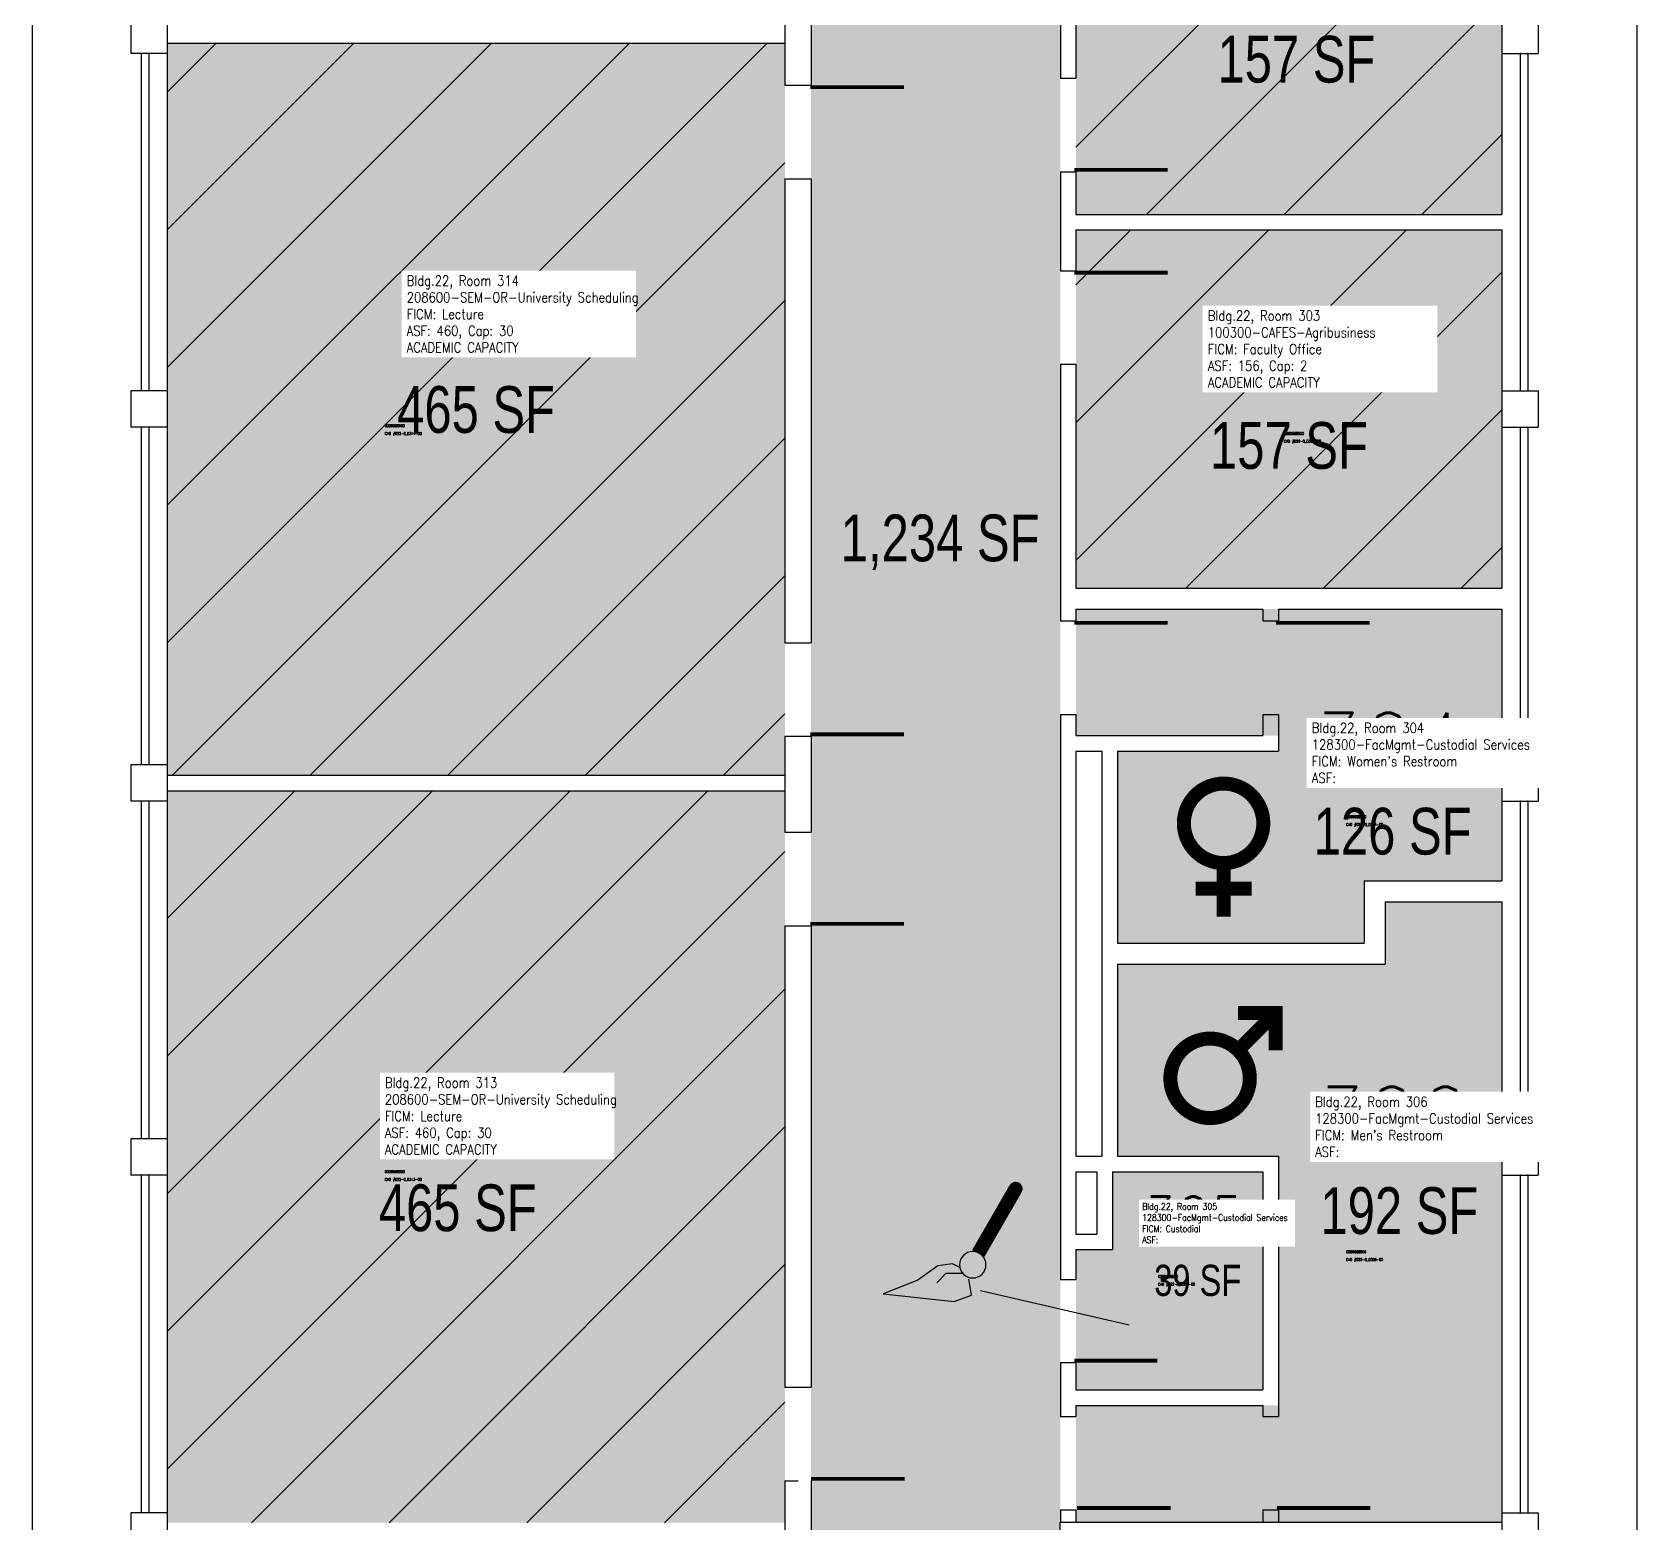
# Model space of a CAD drawing. Header units: inches. Extents: x 0 to 798, y -75 to 2404.
# Drawn here: x 78 to 696, y 587 to 1161 of the extents above; entities that cross this region are included whole.
import ezdxf
from ezdxf.enums import TextEntityAlignment as Align

# ---------------------------------------------------------------- set-up
doc = ezdxf.new("R2010")
doc.units = ezdxf.units.IN
doc.header["$LTSCALE"] = 100
doc.header["$MEASUREMENT"] = 0
doc.layers.get('0').update_dxf_attribs({"linetype": 'CONTINUOUS'})
for name, color, linetype in [('A-COLS', 5, 'CONTINUOUS'), ('A-DOOR', 2, 'CONTINUOUS'), ('A-GLAZ', 1, 'CONTINUOUS'), ('A-GLAZ-SILL', 2, 'CONTINUOUS'), ('A-IDEN-CNUM', 7, 'CONTINUOUS'), ('A-IDEN-ICON', 4, 'CONTINUOUS'), ('A-IDEN-RNUM', 7, 'CONTINUOUS'), ('A-IDEN-SNUM', 4, 'CONTINUOUS'), ('A-IDEN-VNUM', 4, 'CONTINUOUS'), ('A-ROOF', 2, 'CONTINUOUS'), ('A-WALL', 5, 'CONTINUOUS'), ('AREA-TEXT', 3, 'CONTINUOUS'), ('Rooms-Capacity', 4, 'CONTINUOUS'), ('Rooms-Category-Color', 7, 'CONTINUOUS'), ('Rooms-College-Color', 7, 'CONTINUOUS'), ('Rooms-Department-Color', 7, 'CONTINUOUS'), ('Rooms-Division-Color', 7, 'CONTINUOUS'), ('Rooms-Information', 7, 'CONTINUOUS')]:
    doc.layers.add(name, color=color, linetype=linetype)
doc.styles.add('AREA', font='arial.ttf', dxfattribs={"width": 0.75, "height": 24})
doc.styles.add('ROOMSNUMBER', font='TXT.SHX', dxfattribs={"height": 0.03})
doc.styles.add('ROOMVNUMBER', font='simplex.shx', dxfattribs={"width": 0.85})

# ---------------------------------------------------------------- blocks, each defined once
blk = doc.blocks.new('COLUMN')
at = {"layer": 'A-COLS'}
for p, q in [((-10, 7), (4, 7)), ((-10, 7), (-10, -7)), ((4, 7), (4, -7)), ((-10, -7), (4, -7))]:
    blk.add_line(p, q, dxfattribs=at)
blk = doc.blocks.new('CPWOMEN')
at = {"const_width": 0.015}
blk.add_lwpolyline([(-0.0375, 0, 1), (0.0475, 0, 1)], format="xyb", close=True, dxfattribs=at)
for points in [[(0.005, -0.04), (0.005, -0.1)], [(-0.025, -0.07), (0.035, -0.07)]]:
    blk.add_lwpolyline(points, dxfattribs=at)
blk = doc.blocks.new('CPMEN')
at = {"const_width": 0.015}
for points in [[(0.055, 0.01), (0.055, 0.05), (0.015, 0.05)], [(0.0151, 0.0101), (0.055, 0.05)]]:
    blk.add_lwpolyline(points, dxfattribs=at)
blk.add_lwpolyline([(-0.0575, -0.02, 1), (0.0275, -0.02, 1)], format="xyb", close=True, dxfattribs=at)
blk = doc.blocks.new('CPCUST')
for p, q in [((0.0297, -0.0341), (0.0376, -0.0302)), ((0.0376, -0.0302), (0.0533, -0.0324)), ((0.0533, -0.0324), (0.0745, -0.0479)), ((0.0171, -0.0639), (0.02, -0.0466)), ((0.0262, -0.0408), (0.0446, -0.0406)), ((0.0446, -0.0406), (0.0543, -0.0505)), ((0.0745, -0.0479), (0.1117, -0.0625)), ((0.0358, -0.0705), (0.0171, -0.0639)), ((0.1117, -0.0625), (0.0358, -0.0705))]:
    blk.add_line(p, q)
at = {"const_width": 0.015}
blk.add_lwpolyline([(-0.03, 0.05), (0.01, -0.0193)], dxfattribs=at)
at = {"const_width": 0.0075}
blk.add_lwpolyline([(-0.0332, 0.0481, 1), (-0.0268, 0.0519, 1)], format="xyb", close=True, dxfattribs=at)
blk.add_circle((0.0158, -0.0313), 0.0141)

msp = doc.modelspace()

# ---------------------------------------------------------------- hatches: boundary and pattern name
at = {"layer": 'Rooms-Capacity'}
h = msp.add_hatch(dxfattribs=at)
h.set_pattern_fill('ANSI31', color=256, scale=300, style=0)
h.paths.add_polyline_path([(643.96, 1228.5), (643.96, 1090.5), (479.96, 1090.5), (479.96, 1228.5)])
h = msp.add_hatch(dxfattribs=at)
h.set_pattern_fill('ANSI31', color=256, scale=300, style=0)
h.paths.add_polyline_path([(367.89, 1156.23), (367.89, 874.5), (129.96, 874.5), (129.96, 1156.23)])
h = msp.add_hatch(dxfattribs=at)
h.set_pattern_fill('ANSI31', color=256, scale=300, style=0)
h.paths.add_polyline_path([(479.96, 1084.5), (643.96, 1084.5), (643.96, 946.5), (479.96, 946.5)])
h = msp.add_hatch(dxfattribs=at)
h.set_pattern_fill('ANSI31', color=256, scale=300, style=0)
h.paths.add_polyline_path([(367.89, 868.4), (367.89, 586.68), (129.96, 586.68), (129.96, 868.4)])
at = {"layer": 'Rooms-Category-Color', "true_color": 0xadadad}
for points in [[(224, 1742), (224, 1784), (246, 1784), (246, 1787), (246, 1790), (473.96, 1790), (473.96, 1430.57), (473.96, 47.91), (377.96, 47.91), (377.96, 1718), (246, 1718), (246, 1742)], [(495.96, 809.82), (495.96, 883.82), (557.96, 883.82), (557.96, 889.82), (479.96, 889.82), (479.96, 938.5), (643.96, 938.5), (643.96, 833.82), (590.96, 833.82), (590.96, 809.82)], [(643.96, 825.82), (644, 590.5), (643.94, 586.82), (479.96, 586.82), (479.96, 631.82), (557.96, 631.82), (557.96, 727.82), (495.96, 727.82), (495.96, 801.82), (598.96, 801.82), (598.96, 825.82)], [(479.96, 691.82), (493.96, 691.82), (493.96, 721.82), (551.96, 721.82), (551.96, 637.82), (479.96, 637.82)]]:
    msp.add_hatch(color=253, dxfattribs=at).paths.add_polyline_path(points)
at = {"layer": 'Rooms-Category-Color', "true_color": 0xfa9ba3}
for points in [[(643.96, 1228.5), (643.96, 1090.5), (479.96, 1090.5), (479.96, 1228.5)], [(479.96, 1084.5), (643.96, 1084.5), (643.96, 946.5), (479.96, 946.5)]]:
    msp.add_hatch(color=241, dxfattribs=at).paths.add_polyline_path(points)
at = {"layer": 'Rooms-Category-Color', "true_color": 0xffff64}
for points in [[(367.89, 1156.23), (367.89, 874.5), (129.96, 874.5), (129.96, 1156.23)], [(367.89, 868.4), (367.89, 586.68), (129.96, 586.68), (129.96, 868.4)]]:
    msp.add_hatch(color=51, dxfattribs=at).paths.add_polyline_path(points)
at = {"layer": 'Rooms-College-Color', "true_color": 0xadadad}
for points in [[(224, 1742), (224, 1784), (246, 1784), (246, 1787), (246, 1790), (473.96, 1790), (473.96, 1430.57), (473.96, 47.91), (377.96, 47.91), (377.96, 1718), (246, 1718), (246, 1742)], [(495.96, 809.82), (495.96, 883.82), (557.96, 883.82), (557.96, 889.82), (479.96, 889.82), (479.96, 938.5), (643.96, 938.5), (643.96, 833.82), (590.96, 833.82), (590.96, 809.82)], [(643.96, 825.82), (644, 590.5), (643.94, 586.82), (479.96, 586.82), (479.96, 631.82), (557.96, 631.82), (557.96, 727.82), (495.96, 727.82), (495.96, 801.82), (598.96, 801.82), (598.96, 825.82)], [(479.96, 691.82), (493.96, 691.82), (493.96, 721.82), (551.96, 721.82), (551.96, 637.82), (479.96, 637.82)]]:
    msp.add_hatch(color=253, dxfattribs=at).paths.add_polyline_path(points)
at = {"layer": 'Rooms-College-Color', "true_color": 0xe3c5e1}
for points in [[(643.96, 1228.5), (643.96, 1090.5), (479.96, 1090.5), (479.96, 1228.5)], [(479.96, 1084.5), (643.96, 1084.5), (643.96, 946.5), (479.96, 946.5)]]:
    msp.add_hatch(color=254, dxfattribs=at).paths.add_polyline_path(points)
at = {"layer": 'Rooms-College-Color', "true_color": 0xffff64}
for points in [[(367.89, 1156.23), (367.89, 874.5), (129.96, 874.5), (129.96, 1156.23)], [(367.89, 868.4), (367.89, 586.68), (129.96, 586.68), (129.96, 868.4)]]:
    msp.add_hatch(color=51, dxfattribs=at).paths.add_polyline_path(points)
at = {"layer": 'Rooms-Department-Color', "true_color": 0xacacac}
for points in [[(224, 1742), (224, 1784), (246, 1784), (246, 1787), (246, 1790), (473.96, 1790), (473.96, 1430.57), (473.96, 47.91), (377.96, 47.91), (377.96, 1718), (246, 1718), (246, 1742)], [(495.96, 809.82), (495.96, 883.82), (557.96, 883.82), (557.96, 889.82), (479.96, 889.82), (479.96, 938.5), (643.96, 938.5), (643.96, 833.82), (590.96, 833.82), (590.96, 809.82)], [(643.96, 825.82), (644, 590.5), (643.94, 586.82), (479.96, 586.82), (479.96, 631.82), (557.96, 631.82), (557.96, 727.82), (495.96, 727.82), (495.96, 801.82), (598.96, 801.82), (598.96, 825.82)], [(479.96, 691.82), (493.96, 691.82), (493.96, 721.82), (551.96, 721.82), (551.96, 637.82), (479.96, 637.82)]]:
    msp.add_hatch(color=253, dxfattribs=at).paths.add_polyline_path(points)
at = {"layer": 'Rooms-Department-Color', "true_color": 0xe3c5e1}
for points in [[(643.96, 1228.5), (643.96, 1090.5), (479.96, 1090.5), (479.96, 1228.5)], [(479.96, 1084.5), (643.96, 1084.5), (643.96, 946.5), (479.96, 946.5)]]:
    msp.add_hatch(color=254, dxfattribs=at).paths.add_polyline_path(points)
at = {"layer": 'Rooms-Department-Color', "true_color": 0x003fff}
for points in [[(367.89, 1156.23), (367.89, 874.5), (129.96, 874.5), (129.96, 1156.23)], [(367.89, 868.4), (367.89, 586.68), (129.96, 586.68), (129.96, 868.4)]]:
    msp.add_hatch(color=160, dxfattribs=at).paths.add_polyline_path(points)
at = {"layer": 'Rooms-Division-Color', "true_color": 0xadadad}
for points in [[(224, 1742), (224, 1784), (246, 1784), (246, 1787), (246, 1790), (473.96, 1790), (473.96, 1430.57), (473.96, 47.91), (377.96, 47.91), (377.96, 1718), (246, 1718), (246, 1742)], [(495.96, 809.82), (495.96, 883.82), (557.96, 883.82), (557.96, 889.82), (479.96, 889.82), (479.96, 938.5), (643.96, 938.5), (643.96, 833.82), (590.96, 833.82), (590.96, 809.82)], [(643.96, 825.82), (644, 590.5), (643.94, 586.82), (479.96, 586.82), (479.96, 631.82), (557.96, 631.82), (557.96, 727.82), (495.96, 727.82), (495.96, 801.82), (598.96, 801.82), (598.96, 825.82)], [(479.96, 691.82), (493.96, 691.82), (493.96, 721.82), (551.96, 721.82), (551.96, 637.82), (479.96, 637.82)]]:
    msp.add_hatch(color=253, dxfattribs=at).paths.add_polyline_path(points)
at = {"layer": 'Rooms-Division-Color', "true_color": 0xe3c5e1}
for points in [[(643.96, 1228.5), (643.96, 1090.5), (479.96, 1090.5), (479.96, 1228.5)], [(479.96, 1084.5), (643.96, 1084.5), (643.96, 946.5), (479.96, 946.5)]]:
    msp.add_hatch(color=254, dxfattribs=at).paths.add_polyline_path(points)
at = {"layer": 'Rooms-Division-Color', "true_color": 0x003fff}
for points in [[(367.89, 1156.23), (367.89, 874.5), (129.96, 874.5), (129.96, 1156.23)], [(367.89, 868.4), (367.89, 586.68), (129.96, 586.68), (129.96, 868.4)]]:
    msp.add_hatch(color=160, dxfattribs=at).paths.add_polyline_path(points)

# ---------------------------------------------------------------- linework, layer by layer
at = {"layer": 'A-DOOR'}
for points in [[(479.26, 1107.66, 1.5, 1.5, 0), (515.26, 1107.66, 0, 0, 0), (515.26, 1108.41, 0, 0, 0.414214), (477.76, 1142.91, 0, 0, 0.414214)], [(377.72, 1139.5, 1.5, 1.5, 0), (413.72, 1139.5, 0, 0, 0), (413.72, 1138.75, 0, 0, -0.414214), (376.22, 1104.25, 0, 0, -0.414214)], [(479.26, 1068.04, 1.5, 1.5, 0), (515.26, 1068.04, 0, 0, 0), (515.26, 1067.29, 0, 0, -0.414214), (477.76, 1032.79, 0, 0, -0.414214)], [(479.26, 933.19, 1.5, 1.5, 0), (515.26, 933.19, 0, 0, 0), (515.26, 932.44, 0, 0, -0.414214), (477.76, 897.94, 0, 0, -0.414214)], [(557, 933.19, 1.5, 1.5, 0), (593, 933.19, 0, 0, 0), (593, 932.44, 0, 0, -0.414214), (555.5, 897.94, 0, 0, -0.414214)], [(377.72, 890.31, 1.5, 1.5, 0), (413.72, 890.31, 0, 0, 0), (413.72, 891.06, 0, 0, 0.414214), (376.22, 925.56, 0, 0, 0.414214)], [(377.72, 817.29, 1.5, 1.5, 0), (413.72, 817.29, 0, 0, 0), (413.72, 818.04, 0, 0, 0.414214), (376.22, 852.54, 0, 0, 0.414214)], [(479.26, 649.09, 1.5, 1.5, 0), (511.26, 649.09, 0, 0, 0), (511.26, 648.34, 0, 0, 0.414214), (479.26, 680.34, 0, 0, 0.414214)], [(377.95, 603.56, 1.5, 1.5, 0), (413.95, 603.56, 0, 0, 0), (413.95, 604.31, 0, 0, 0.414214), (376.45, 638.81, 0, 0, 0.414214)], [(480.39, 592.36, 1.5, 1.5, 0), (516.39, 592.36, 0, 0, 0), (516.39, 593.11, 0, 0, 0.414214), (478.89, 627.61, 0, 0, 0.414214)], [(557.34, 592.36, 1.5, 1.5, 0), (593.34, 592.36, 0, 0, 0), (593.34, 593.11, 0, 0, 0.414214), (555.84, 627.61, 0, 0, 0.414214)]]:
    msp.add_lwpolyline(points, format="xyseb", dxfattribs=at)
at = {"layer": 'A-GLAZ'}
for p, q in [((122.96, 1152.75), (122.96, 1022.75)), ((650.96, 1152.75), (650.96, 1022.75)), ((122.96, 1008.75), (122.96, 878.75)), ((650.96, 1008.75), (650.96, 878.75)), ((122.96, 864.75), (122.96, 734.75)), ((650.96, 864.75), (650.96, 734.75)), ((122.96, 720.75), (122.96, 590.75)), ((650.96, 720.75), (650.96, 590.75))]:
    msp.add_line(p, q, dxfattribs=at)
at = {"layer": 'A-GLAZ-SILL'}
for p, q in [((119.96, 1152.75), (119.96, 1022.75)), ((129.96, 1152.75), (129.96, 1022.75)), ((643.96, 1152.68), (643.96, 1090.5)), ((653.96, 1152.75), (653.96, 1022.75)), ((643.96, 1084.5), (643.96, 1022.75)), ((119.96, 1008.75), (119.96, 878.75)), ((129.96, 1008.75), (129.96, 878.75)), ((643.96, 1008.75), (643.96, 946.5)), ((653.96, 1008.75), (653.96, 878.75)), ((643.96, 938.5), (643.96, 878.75)), ((119.96, 864.75), (119.96, 734.75)), ((129.96, 864.75), (129.96, 734.75)), ((643.96, 864.75), (643.96, 833.82)), ((653.96, 864.75), (653.96, 734.75)), ((643.96, 825.82), (643.96, 734.75)), ((119.96, 720.75), (119.96, 590.75)), ((129.96, 720.75), (129.96, 590.75)), ((643.96, 720.75), (643.96, 590.75)), ((653.96, 720.75), (653.96, 590.75))]:
    msp.add_line(p, q, dxfattribs=at)
at = {"layer": 'A-IDEN-ICON'}
msp.add_line((443.17, 676.08), (500.43, 662.83), dxfattribs=at)
at = {"layer": 'A-ROOF'}
for p, q in [((77.96, 1507), (77.96, 10.64)), ((695.96, 1355.5), (695.96, 9.91))]:
    msp.add_line(p, q, dxfattribs=at)
at = {"layer": 'A-WALL'}
for p, q in [((473.96, 1320.86), (473.96, 1142.91)), ((479.96, 1228.5), (479.96, 1142.91)), ((367.89, 1178.76), (367.89, 1140.25)), ((377.96, 1178.76), (377.96, 1140.25)), ((130.39, 1156.5), (367.89, 1156.5)), ((367.89, 1140.25), (377.96, 1140.25)), ((473.96, 1142.91), (479.96, 1142.91)), ((473.96, 1106.91), (479.96, 1106.91)), ((473.96, 1106.91), (473.96, 1068.79)), ((479.96, 1106.91), (479.96, 1090.5)), ((367.89, 1104.25), (377.96, 1104.25)), ((367.89, 1104.25), (367.89, 925.56)), ((377.96, 1104.25), (377.96, 925.56)), ((479.96, 1090.5), (644, 1090.5)), ((479.96, 1084.5), (644, 1084.5)), ((479.96, 1084.5), (479.96, 1068.79)), ((473.96, 1068.79), (479.96, 1068.79)), ((473.96, 1032.79), (479.96, 1032.79)), ((473.96, 1032.79), (473.96, 933.94)), ((479.96, 1032.79), (479.96, 946.5)), ((479.96, 946.5), (644, 946.5)), ((473.96, 933.94), (479.96, 933.94)), ((479.96, 938.5), (551.96, 938.5)), ((479.96, 938.5), (479.96, 933.94)), ((551.96, 938.5), (551.96, 933.94)), ((551.96, 933.94), (557.96, 933.94)), ((557.96, 938.5), (557.96, 933.94)), ((557.96, 938.5), (644, 938.5)), ((367.89, 925.56), (377.96, 925.56)), ((473.96, 897.94), (479.96, 897.94)), ((473.96, 897.94), (473.96, 680.34)), ((479.96, 897.94), (479.96, 889.82)), ((551.96, 897.94), (557.96, 897.94)), ((551.96, 897.94), (551.96, 889.82)), ((557.96, 897.94), (557.96, 883.82)), ((367.89, 889.56), (377.96, 889.56)), ((367.89, 889.56), (367.89, 852.54)), ((377.96, 889.56), (377.96, 852.54)), ((479.96, 889.82), (551.96, 889.82)), ((479.96, 883.82), (489.96, 883.82)), ((479.96, 883.82), (479.96, 727.82)), ((489.96, 883.82), (489.96, 727.82)), ((495.96, 883.82), (495.96, 809.82)), ((495.96, 883.82), (557.96, 883.82)), ((130.39, 874.5), (367.89, 874.5)), ((130.39, 868.5), (367.89, 868.5)), ((367.89, 852.54), (377.96, 852.54)), ((590.96, 833.82), (590.96, 809.82)), ((590.96, 833.82), (643.96, 833.82)), ((598.96, 825.82), (598.96, 801.82)), ((598.96, 825.82), (643.96, 825.82)), ((367.89, 816.54), (377.96, 816.54)), ((367.89, 816.54), (367.89, 638.81)), ((377.96, 816.54), (377.96, 638.81)), ((495.96, 809.82), (590.96, 809.82)), ((495.96, 801.82), (598.96, 801.82)), ((495.96, 801.82), (495.96, 727.82)), ((479.96, 727.82), (489.96, 727.82)), ((495.96, 727.82), (557.96, 727.82)), ((557.96, 727.82), (557.96, 627.61)), ((479.96, 721.82), (487.96, 721.82)), ((479.96, 721.82), (479.96, 697.82)), ((487.96, 721.82), (487.96, 697.82)), ((493.96, 721.82), (493.96, 691.82)), ((493.96, 721.82), (551.96, 721.82)), ((551.96, 721.82), (551.96, 637.82)), ((479.96, 697.82), (487.96, 697.82)), ((479.96, 691.82), (493.96, 691.82)), ((479.96, 691.82), (479.96, 680.34)), ((473.96, 680.34), (479.96, 680.34)), ((473.96, 648.34), (479.96, 648.34)), ((473.96, 648.34), (473.96, 627.61)), ((479.96, 648.34), (479.96, 637.82)), ((367.89, 638.81), (377.96, 638.81)), ((479.96, 637.82), (551.96, 637.82)), ((479.96, 631.82), (551.96, 631.82)), ((479.96, 631.82), (479.96, 627.61)), ((551.96, 631.82), (551.96, 627.61)), ((473.96, 627.61), (479.96, 627.61)), ((551.96, 627.61), (557.96, 627.61)), ((367.89, 602.81), (372.93, 602.81)), ((367.89, 602.81), (367.89, 564.38)), ((377.96, 602.81), (377.96, 564.38)), ((473.96, 591.61), (479.96, 591.61)), ((473.96, 591.61), (473.96, 586.82)), ((479.96, 591.61), (479.96, 586.82)), ((551.96, 591.61), (557.96, 591.61)), ((551.96, 591.61), (551.96, 586.82)), ((557.96, 591.61), (557.96, 586.82)), ((473.85, 579.13), (473.85, 586.82)), ((473.85, 586.82), (643.94, 586.82)), ((643.94, 586.82), (643.94, 579.13))]:
    msp.add_line(p, q, dxfattribs=at)

# ---------------------------------------------------------------- block references
at = {"xscale": -0.9999999962747097, "yscale": 1.000000001640775}
for p in [(120, 1159.5), (120, 1015.5), (120, 871.5), (120, 727.5), (120, 583.5)]:
    msp.add_blockref('COLUMN', p, dxfattribs=at)
at = {"xscale": 0.9999999962747097, "yscale": 0.9999999962747097, "zscale": 0.9999999962747097}
for p in [(654, 1159.5), (654, 1015.5), (654, 871.5), (654, 727.5), (654, 583.5)]:
    msp.add_blockref('COLUMN', p, dxfattribs=at)
at = {"layer": 'A-IDEN-ICON', "zscale": 360}
for name, p, xscale, yscale, rotation in [('CPWOMEN', (535, 856), 360, 360, 1.778695096357487e-09), ('CPMEN', (537, 765), 360, 360, 1.778695096357487e-09), ('CPCUST', (445.91, 697.27), -360, 360.0000000008132, 1.778657221507274e-09)]:
    msp.add_blockref(name, p, dxfattribs=dict(at, xscale=xscale, yscale=yscale, rotation=rotation))

# ---------------------------------------------------------------- texts
at = {"layer": 'A-IDEN-CNUM', "style": 'ROOMSNUMBER', "width": 0.85}
for s, p in [('CAD #022-0_0314-00', (213.82, 1005.61)), ('CAD #022-0_0303-00', (560.07, 1002.64)), ('CAD #022-0_0304-00', (583.98, 855.03)), ('CAD #022-0_0313-00', (213.82, 718.36)), ('CAD #022-0_0306-00', (583.98, 687.49)), ('CAD #022-0_0305-00', (511.59, 677.98))]:
    msp.add_text(s, height=1, dxfattribs=at).set_placement(p)
at = {"layer": 'A-IDEN-RNUM', "style": 'ROOMSNUMBER', "width": 0.85}
for s, p in [('0314-00', (213.82, 1008.61)), ('0303-00', (560.07, 1005.64)), ('0304-00', (583.98, 858.03)), ('0313-00', (213.82, 721.36)), ('0306-00', (583.98, 690.49)), ('0305-00', (511.59, 680.98))]:
    msp.add_text(s, height=1, dxfattribs=at).set_placement(p)
at = {"layer": 'A-IDEN-SNUM', "style": 'ROOMSNUMBER', "width": 0.85}
for s, p in [('0220031400', (213.82, 1008.61)), ('0220030300', (560.07, 1005.64)), ('0220030400', (583.98, 858.03)), ('0220031300', (213.82, 721.36)), ('0220030600', (583.98, 690.49)), ('0220030500', (511.59, 680.98))]:
    msp.add_text(s, height=1, dxfattribs=at).set_placement(p)
at = {"layer": 'A-IDEN-VNUM', "style": 'ROOMVNUMBER', "width": 0.85}
for s, height, p in [('314', 27, (222.2, 1037.33)), ('303', 27, (530.72, 1023.86)), ('304', 27, (570.76, 871.54)), ('313', 27, (213.82, 728.48)), ('306', 27, (572.07, 727.55)), ('305', 18, (505.46, 694.3))]:
    msp.add_text(s, height=height, dxfattribs=at).set_placement(p)
at = {"layer": 'AREA-TEXT', "style": 'AREA', "width": 0.75}
for s, height, p in [('157 SF', 18, (564.85, 1150.27)), ('465 SF', 18, (248.93, 1015.36)), ('157 SF', 18, (561.96, 1001.52)), ('1,234 SF', 18, (427.64, 965.91)), ('126 SF', 18, (601.9, 852.97)), ('465 SF', 18, (241.89, 707.94)), ('192 SF', 18, (604.5, 706.86)), ('39 SF', 12, (526.85, 679.99))]:
    msp.add_text(s, height=height, dxfattribs=at).set_placement(p, align=Align.MIDDLE_CENTER)

# ---------------------------------------------------------------- next in the draw order: texts
at = {"layer": 'Rooms-Information', "attachment_point": 7, "style": 'ROOMVNUMBER', "bg_fill": 3, "box_fill_scale": 1.5, "bg_fill_color": 256, "bg_fill_true_color": 13158600, "bg_fill_transparency": 0}
for s, insert, char_height, width in [('Bldg.22, Room 314^M^J208600-SEM-OR-University Scheduling^M^JFICM: Lecture^M^JASF: 460, Cap: 30^M^JACADEMIC CAPACITY', (222.2, 1037.33), 3.85714, 86.4), ('Bldg.22, Room 303^M^J100300-CAFES-Agribusiness^M^JFICM: Faculty Office^M^JASF: 156, Cap: 2^M^JACADEMIC CAPACITY', (530.72, 1023.86), 3.85714, 86.4), ("Bldg.22, Room 304^M^J128300-FacMgmt-Custodial Services^M^JFICM: Women's Restroom^M^JASF: ", (570.76, 871.54), 3.8571, 86.4), ('Bldg.22, Room 313^M^J208600-SEM-OR-University Scheduling^M^JFICM: Lecture^M^JASF: 460, Cap: 30^M^JACADEMIC CAPACITY', (213.82, 728.48), 3.85714, 86.4), ("Bldg.22, Room 306^M^J128300-FacMgmt-Custodial Services^M^JFICM: Men's Restroom^M^JASF: ", (572.07, 727.55), 3.8571, 86.4), ('Bldg.22, Room 305^M^J128300-FacMgmt-Custodial Services^M^JFICM: Custodial^M^JASF: ', (505.46, 694.3), 2.5714, 57.6)]:
    msp.add_mtext(s, dxfattribs=dict(at, insert=insert, char_height=char_height, width=width))

doc.saveas('drawing.dxf')
